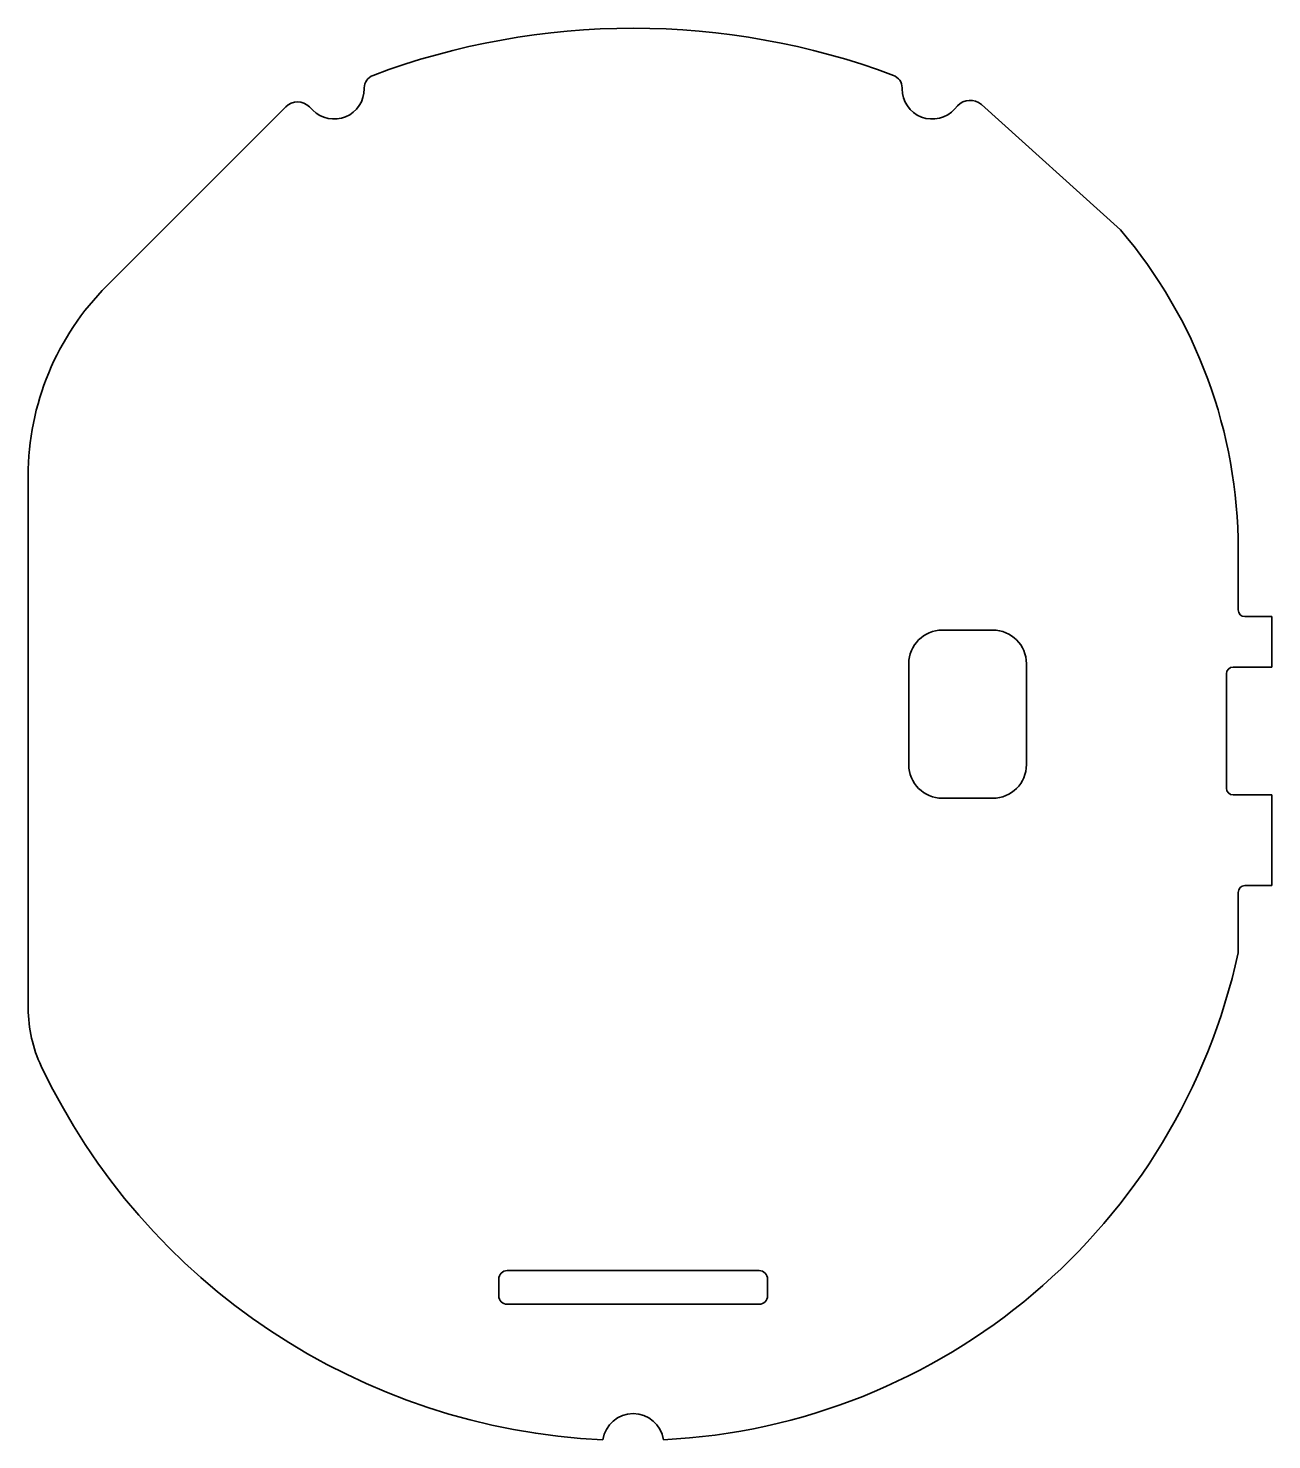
# Model space of a CAD drawing. Header units: millimetres. Extents: x 133 to 170, y 80.4 to 122.4.
import ezdxf

# ---------------------------------------------------------------- set-up
doc = ezdxf.new("R2010")
doc.units = ezdxf.units.MM
doc.header["$LTSCALE"] = 0.75
doc.layers.add('Visible', color=7, linetype='Continuous', lineweight=35)

msp = doc.modelspace()

# ---------------------------------------------------------------- linework, layer by layer
at = {"layer": 'Visible'}
for p, q in [((143.048533, 120.596425), (143.048533, 120.620896)), ((159.048533, 120.596425), (159.048533, 120.620896)), ((160.617497, 119.994357), (160.700695, 120.086798)), ((165.548533, 116.396425), (161.406824, 120.123963)), ((135.391679, 114.739571), (140.708584, 120.056475)), ((141.512137, 119.960029), (141.41569, 120.056475)), ((133.048533, 109.082716), (133.048533, 93.244357)), ((169.048533, 106.896425), (169.048533, 105.096425)), ((169.248533, 104.896425), (170.048533, 104.896425)), ((170.048533, 104.896425), (170.048533, 103.396425)), ((160.247923, 104.496425), (161.747923, 104.496425)), ((159.247923, 100.496425), (159.247923, 103.496425)), ((162.747923, 103.496425), (162.747923, 100.496425)), ((168.898533, 103.396425), (170.048533, 103.396425)), ((168.698533, 99.796425), (168.698533, 103.196425)), ((161.747923, 99.496425), (160.247923, 99.496425)), ((170.048533, 99.596425), (168.898533, 99.596425)), ((170.048533, 99.596425), (170.048533, 96.896425)), ((169.048533, 96.696425), (169.048533, 94.896425)), ((170.048533, 96.896425), (169.248533, 96.896425)), ((147.297923, 85.446425), (154.797923, 85.446425)), ((147.047923, 84.696425), (147.047923, 85.196425)), ((155.047923, 85.196425), (155.047923, 84.696425)), ((154.797923, 84.446425), (147.297923, 84.446425))]:
    msp.add_line(p, q, dxfattribs=at)
for centre, radius, start, end in [((151.048533, 100.313093), 22.083332, 69.482123, 110.517877), ((143.448533, 120.620896), 0.4, 110.517877, 180), ((158.648533, 120.620896), 0.4, 360, 69.482123), ((142.148533, 120.596425), 0.9, 225, 0), ((159.948533, 120.596425), 0.9, 180, 318.012788), ((141.062137, 119.702922), 0.5, 45, 135), ((161.072342, 119.752316), 0.5, 48.012788, 138.012788), ((154.405676, 106.896425), 14.642857, 0, 40.449719), ((141.048533, 109.082716), 8, 135, 180), ((169.248533, 105.096425), 0.2, 180, 270), ((168.898533, 103.196425), 0.2, 90, 180), ((168.898533, 99.796425), 0.2, 180, 270), ((169.248533, 96.696425), 0.2, 90, 180), ((151.048533, 98.818839), 18.422414, 272.799669, 347.706749), ((137.048533, 93.244357), 4, 180, 205.41462), ((151.048533, 99.896424), 19.499999, 205.41462, 267.354641), ((151.048533, 80.287064), 0.909361, 8.304926, 171.772007)]:
    msp.add_arc(centre, radius, start, end, dxfattribs=at)
at = {"layer": 'Visible', "extrusion": (0, 0, -1)}
for centre, radius, start, end in [((-160.247923, 103.496425), 1, 0, 90), ((-161.747923, 103.496425), 1, 90, 180), ((-160.247923, 100.496425), 1, 270, 0), ((-161.747923, 100.496425), 1, 180, 270), ((-147.297923, 85.196425), 0.25, 0, 90), ((-154.797923, 85.196425), 0.25, 90, 180), ((-147.297923, 84.696425), 0.25, 270, 0), ((-154.797923, 84.696425), 0.25, 180, 270)]:
    msp.add_arc(centre, radius, start, end, dxfattribs=at)

doc.saveas('drawing.dxf')
